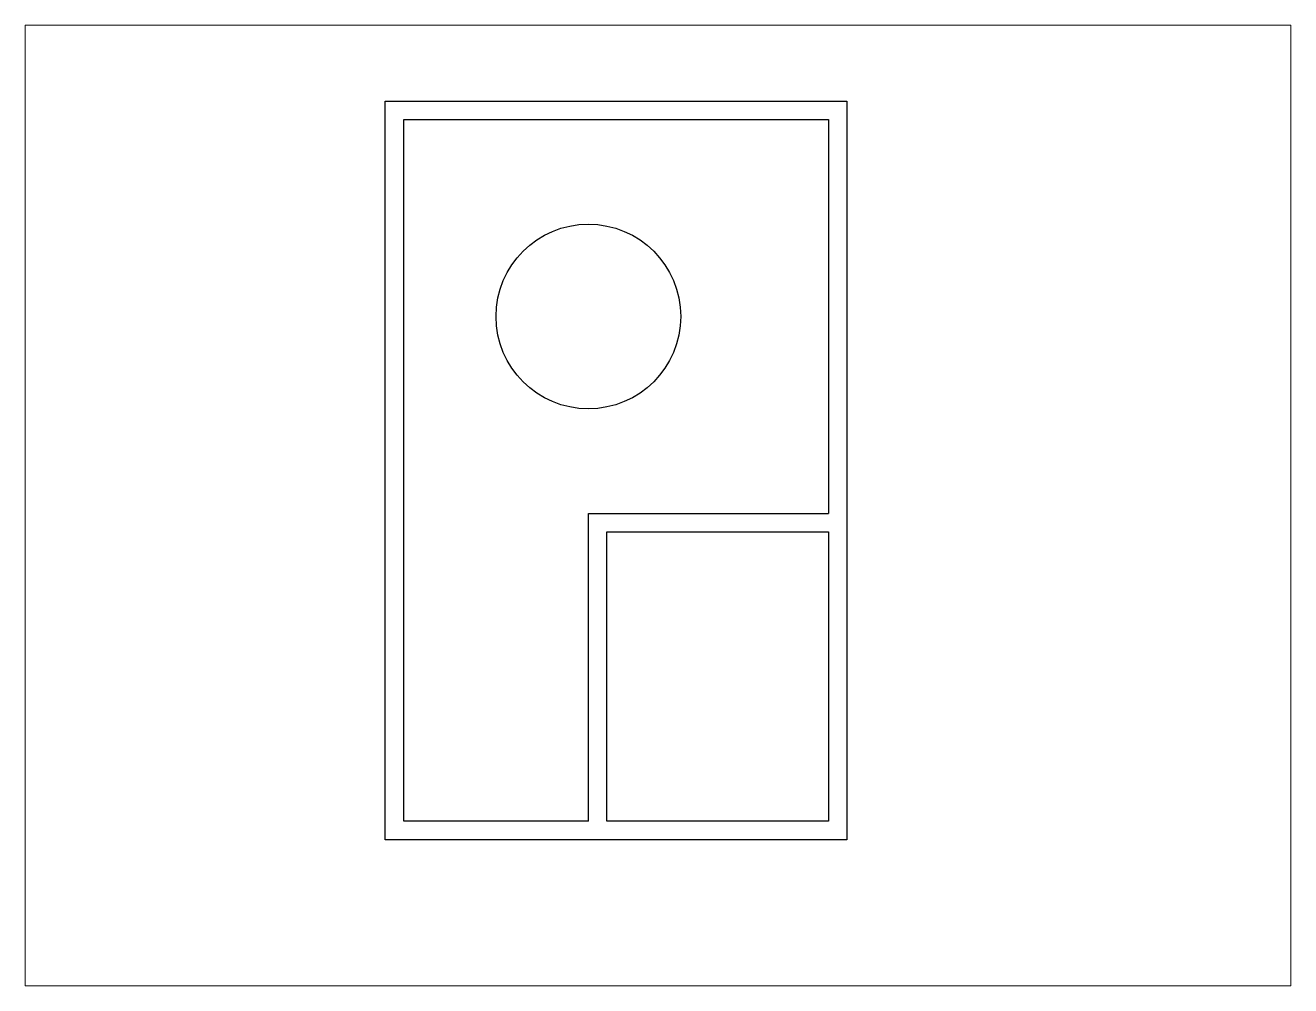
# Paper-space layout 'Layout1' of a CAD drawing. Header units: metres. Extents: x 26 to 231, y 20 to 176.
# The model-space entities are those that its viewports show. They can reach past a viewport. Long polylines and large blocks are cut down to what shows.
import ezdxf

# ---------------------------------------------------------------- set-up
doc = ezdxf.new("R2010")
doc.units = ezdxf.units.M
for name, color, linetype in [('externalWalls', 5, 'Continuous'), ('interiorWalls', 131, 'Continuous'), ('tables', 50, 'Continuous')]:
    doc.layers.add(name, color=color, linetype=linetype)

msp = doc.modelspace()

# ---------------------------------------------------------------- linework, layer by layer
at = {"layer": 'externalWalls', "flags": 128}
msp.add_lwpolyline([(0, 0), (0, 12), (7.5, 12), (7.5, 0)], close=True, dxfattribs=at)
for points in [[(3.3, 0.3), (0.3, 0.3), (0.3, 11.7), (7.2, 11.7), (7.2, 5.3)], [(7.2, 5), (7.2, 0.3), (3.6, 0.3)]]:
    msp.add_lwpolyline(points, dxfattribs=at)
at = {"layer": 'interiorWalls'}
for points in [[(3.3, 0.3), (3.3, 5.3), (7.2, 5.3)], [(3.6, 0.3), (3.6, 5), (7.2, 5)]]:
    msp.add_lwpolyline(points, dxfattribs=at)
at = {"layer": 'tables'}
msp.add_circle((3.3, 8.5), 1.5, dxfattribs=at)

psp = doc.layouts.get("Layout1")

# ---------------------------------------------------------------- viewports
at = {"layer": '0', "view_target_point": (370776.427, 310629.57)}
psp.add_viewport(center=(128.5, 97.5), size=(205.6, 156), view_center_point=(-370771.996, -310624.14), view_height=15.6, dxfattribs=at)

doc.saveas('drawing.dxf')
